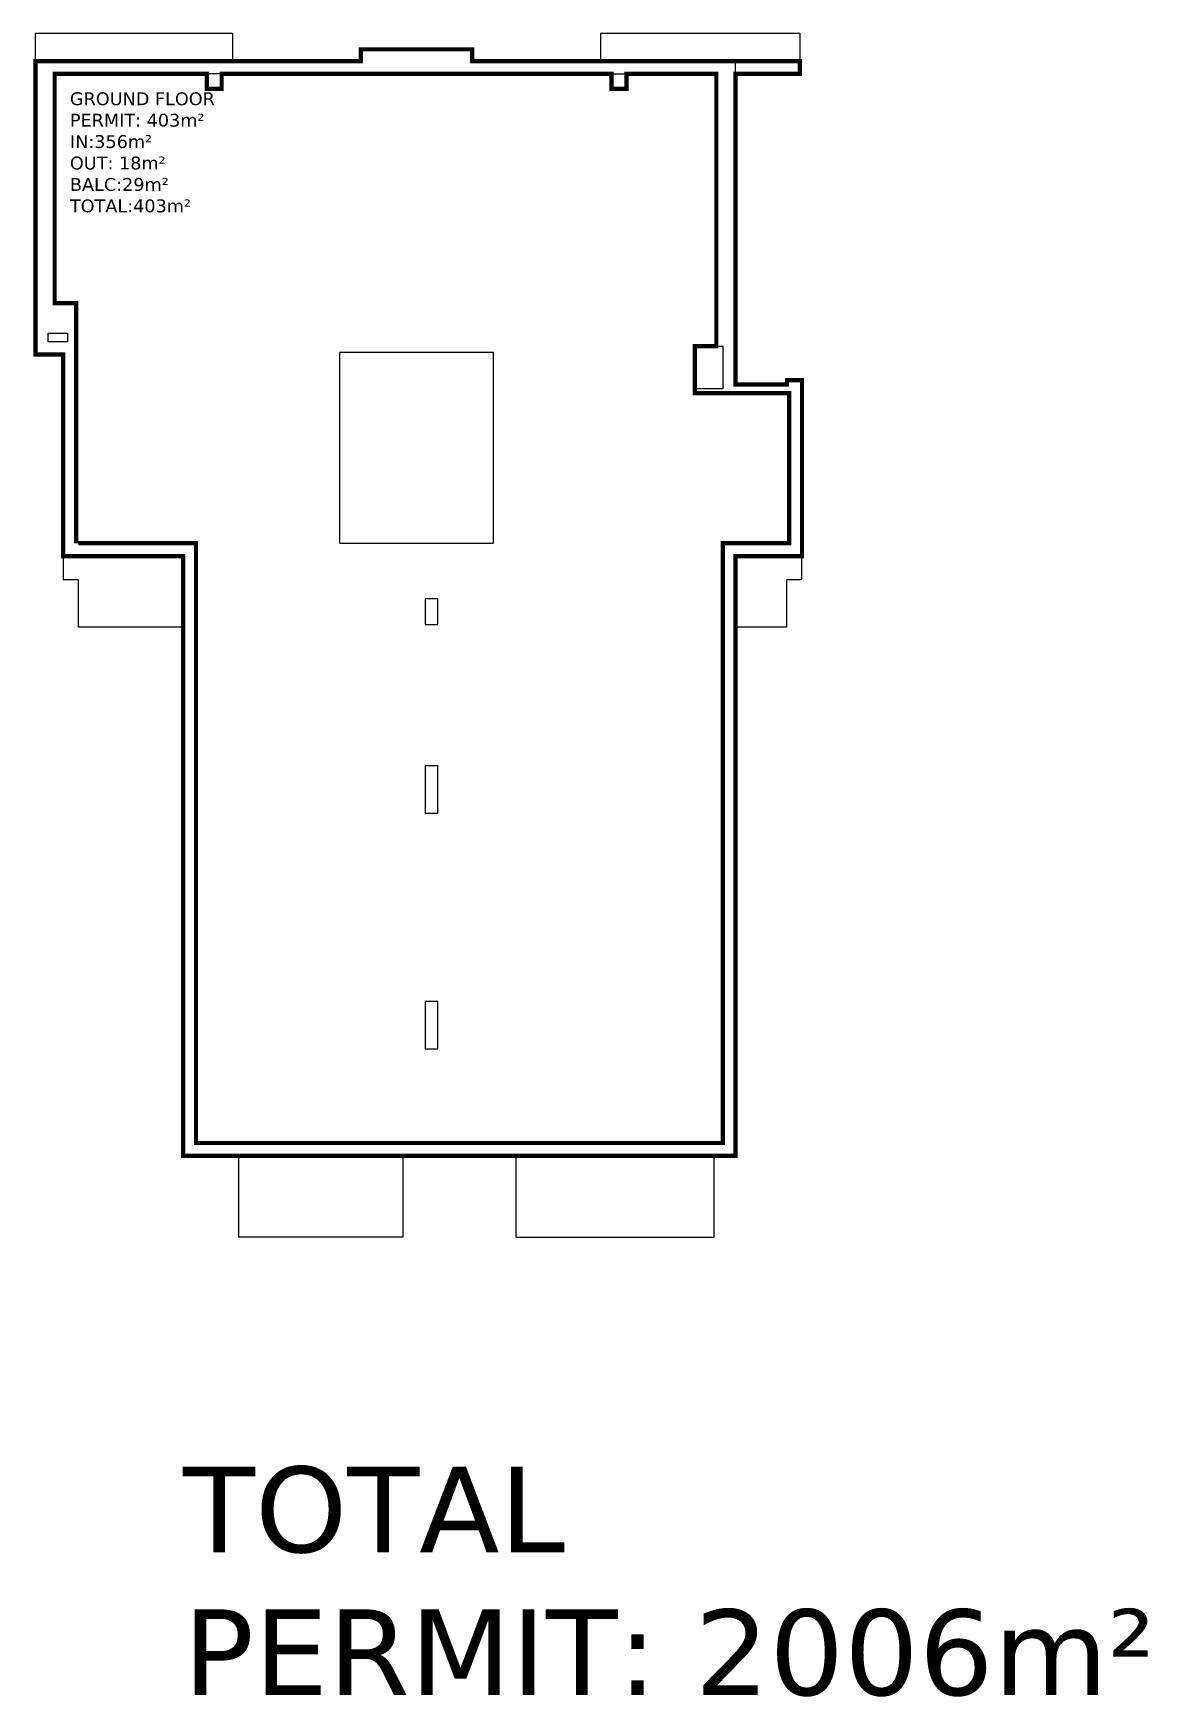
# Model space of a CAD drawing. Header units: inches. Extents: x -48 to 777, y -156 to 510.
# Drawn here: x 391.23 to 417.25, y 280.01 to 318.84 of the extents above; entities that cross this region are included whole.
import ezdxf

# ---------------------------------------------------------------- set-up
doc = ezdxf.new("R2010")
doc.units = ezdxf.units.IN
doc.header["$MEASUREMENT"] = 0
doc.layers.add('A-PROJECTION2', color=5, linetype='Continuous', lineweight=20)
doc.layers.add('A-TEXT', color=50, linetype='Continuous', lineweight=15)
doc.layers.add('HH-DARK GREY', color=7, linetype='Continuous', lineweight=5, true_color=0x404040)
doc.styles.add('ROMAND', font='verdana.ttf')

msp = doc.modelspace()

# ---------------------------------------------------------------- linework, layer by layer
at = {"layer": 'A-PROJECTION2'}
for points in [[(395.87678, 318.18879), (391.27678, 318.18879), (391.27678, 318.83893), (395.87678, 318.83893)], [(395.27678, 317.53879), (395.62678, 317.53879), (395.62678, 317.88879), (395.27678, 317.88879)], [(395.27678, 317.53879), (395.62678, 317.53879), (395.62678, 317.88879), (395.27678, 317.88879)], [(405.07678, 317.53879), (404.72678, 317.53879), (404.72678, 317.88879), (405.07678, 317.88879)], [(405.07678, 317.53879), (404.72678, 317.53879), (404.72678, 317.88879), (405.07678, 317.88879)], [(391.57678, 311.83893), (392.02678, 311.83893), (392.02678, 311.63893), (391.57678, 311.63893)], [(401.97678, 311.38893), (398.37678, 311.38893), (398.37678, 306.93893), (401.97678, 306.93893)], [(407.32678, 310.53893), (406.67678, 310.53893), (406.67678, 311.53893), (407.32678, 311.53893)], [(394.72678, 306.63736), (391.92678, 306.63736), (391.92678, 306.08736), (392.27678, 306.08736), (392.27678, 304.98736), (394.72678, 304.98736)], [(409.17678, 306.63736), (407.62678, 306.63736), (407.62678, 304.98736), (408.82678, 304.98736), (408.82678, 306.08736), (409.17678, 306.08736)], [(400.37678, 305.03736), (400.67678, 305.03736), (400.67678, 305.63736), (400.37678, 305.63736)], [(400.37678, 300.63736), (400.67678, 300.63736), (400.67678, 301.73736), (400.37678, 301.73736)], [(400.37678, 295.13736), (400.67678, 295.13736), (400.67678, 296.23736), (400.37678, 296.23736)], [(399.85775, 290.73736), (396.02678, 290.73736), (396.02678, 292.63736), (399.85775, 292.63736)], [(402.4958, 290.73736), (407.12678, 290.73736), (407.12678, 292.63736), (402.4958, 292.63736)]]:
    msp.add_lwpolyline(points, close=True, dxfattribs=at)
msp.add_lwpolyline([(407.6268, 317.88896), (407.6268, 318.18893), (404.47678, 318.18893), (404.47678, 318.83893), (409.12678, 318.83893), (409.12678, 317.88896), (407.6268, 317.88896)], dxfattribs=at)
at = {"layer": 'HH-DARK GREY', "const_width": 0.1}
for points in [[(402.4958, 292.63736), (402.4958, 292.63736), (400.22678, 292.63736), (399.85775, 292.63736), (399.85775, 292.63736), (396.02678, 292.63736), (396.02678, 292.63736), (394.72678, 292.63736), (394.72678, 306.63736), (392.27678, 306.63736), (392.27678, 306.63736), (391.92678, 306.63736), (391.92678, 311.33893), (391.27678, 311.33893), (391.27678, 312.58893), (391.27678, 318.18879), (391.27678, 318.18879), (395.87678, 318.18879), (395.87678, 318.18879), (398.87678, 318.18879), (398.87678, 318.46393), (401.47678, 318.46393), (401.47678, 318.18893), (404.47678, 318.18893), (404.47678, 318.18893), (409.12678, 318.18893), (409.12678, 317.88896), (407.6268, 317.88896), (407.62677, 311.53893), (407.62678, 311.53893), (407.62678, 310.63909), (408.82678, 310.63909), (408.82678, 310.73909), (409.17678, 310.73909), (409.17678, 306.63736), (408.82678, 306.63736), (408.82678, 306.63736), (407.62678, 306.63736), (407.62678, 292.63736), (407.12678, 292.63736), (407.12678, 292.63736)], [(407.32678, 292.93736), (407.07678, 292.93736), (402.44582, 292.93736), (400.17679, 292.93736), (399.80777, 292.93736), (395.97679, 292.93736), (395.02678, 292.93736), (395.02678, 306.93893), (392.22679, 306.93893), (392.22677, 306.93736), (392.2268, 312.53893), (391.72679, 312.53893), (391.72678, 317.88901), (395.27678, 317.88887), (395.27678, 317.53879), (395.62678, 317.53879), (395.62678, 317.88894), (404.72677, 317.88894), (404.72679, 317.53884), (405.07679, 317.53873), (405.0769, 317.88884), (407.17679, 317.88904), (407.17679, 311.53893), (406.67678, 311.53893), (406.67678, 310.43893), (408.87679, 310.43892), (408.87678, 306.93893), (408.77679, 306.93893), (407.32678, 306.93736)]]:
    msp.add_lwpolyline(points, close=True, dxfattribs=at)

# ---------------------------------------------------------------- texts
at = {"layer": 'A-TEXT', "attachment_point": 1, "style": 'ROMAND'}
for s, insert, char_height, width in [('GROUND FLOOR\\PPERMIT: 403m²\\P\\pt2;IN:356m²\\P\\ptz;OUT: 18m²\\PBALC:29m²\\PTOTAL:403m²', (392.08278, 317.46059), 0.3, 5.3855725), ('TOTAL \\PPERMIT: 2006m²', (394.72678, 285.3859), 2, 35.9038164)]:
    msp.add_mtext(s, dxfattribs=dict(at, insert=insert, char_height=char_height, width=width))

doc.saveas('drawing.dxf')
